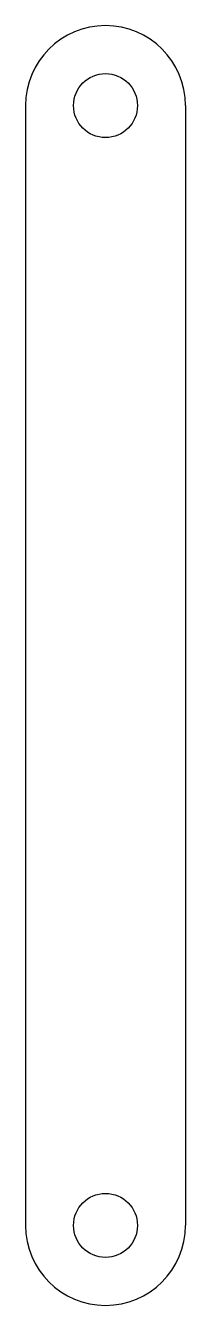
# Model space of a CAD drawing. Extents: x -5 to 5, y -40 to 40.
import ezdxf

# ---------------------------------------------------------------- set-up
doc = ezdxf.new("R2010")
doc.units = 0
doc.layers.add('VISIBLE', color=7, linetype='CONTINUOUS')

msp = doc.modelspace()

# ---------------------------------------------------------------- linework, layer by layer
at = {"layer": 'VISIBLE'}
for p, q in [((-5, 35), (-5, -35)), ((5, 35), (5, -35))]:
    msp.add_line(p, q, dxfattribs=at)
for centre in [(0, 35), (0, -35)]:
    msp.add_circle(centre, 2, dxfattribs=at)
for centre, start, end in [((0, 35), 0, 180), ((0, -35), 180, 0)]:
    msp.add_arc(centre, 5, start, end, dxfattribs=at)

doc.saveas('drawing.dxf')
